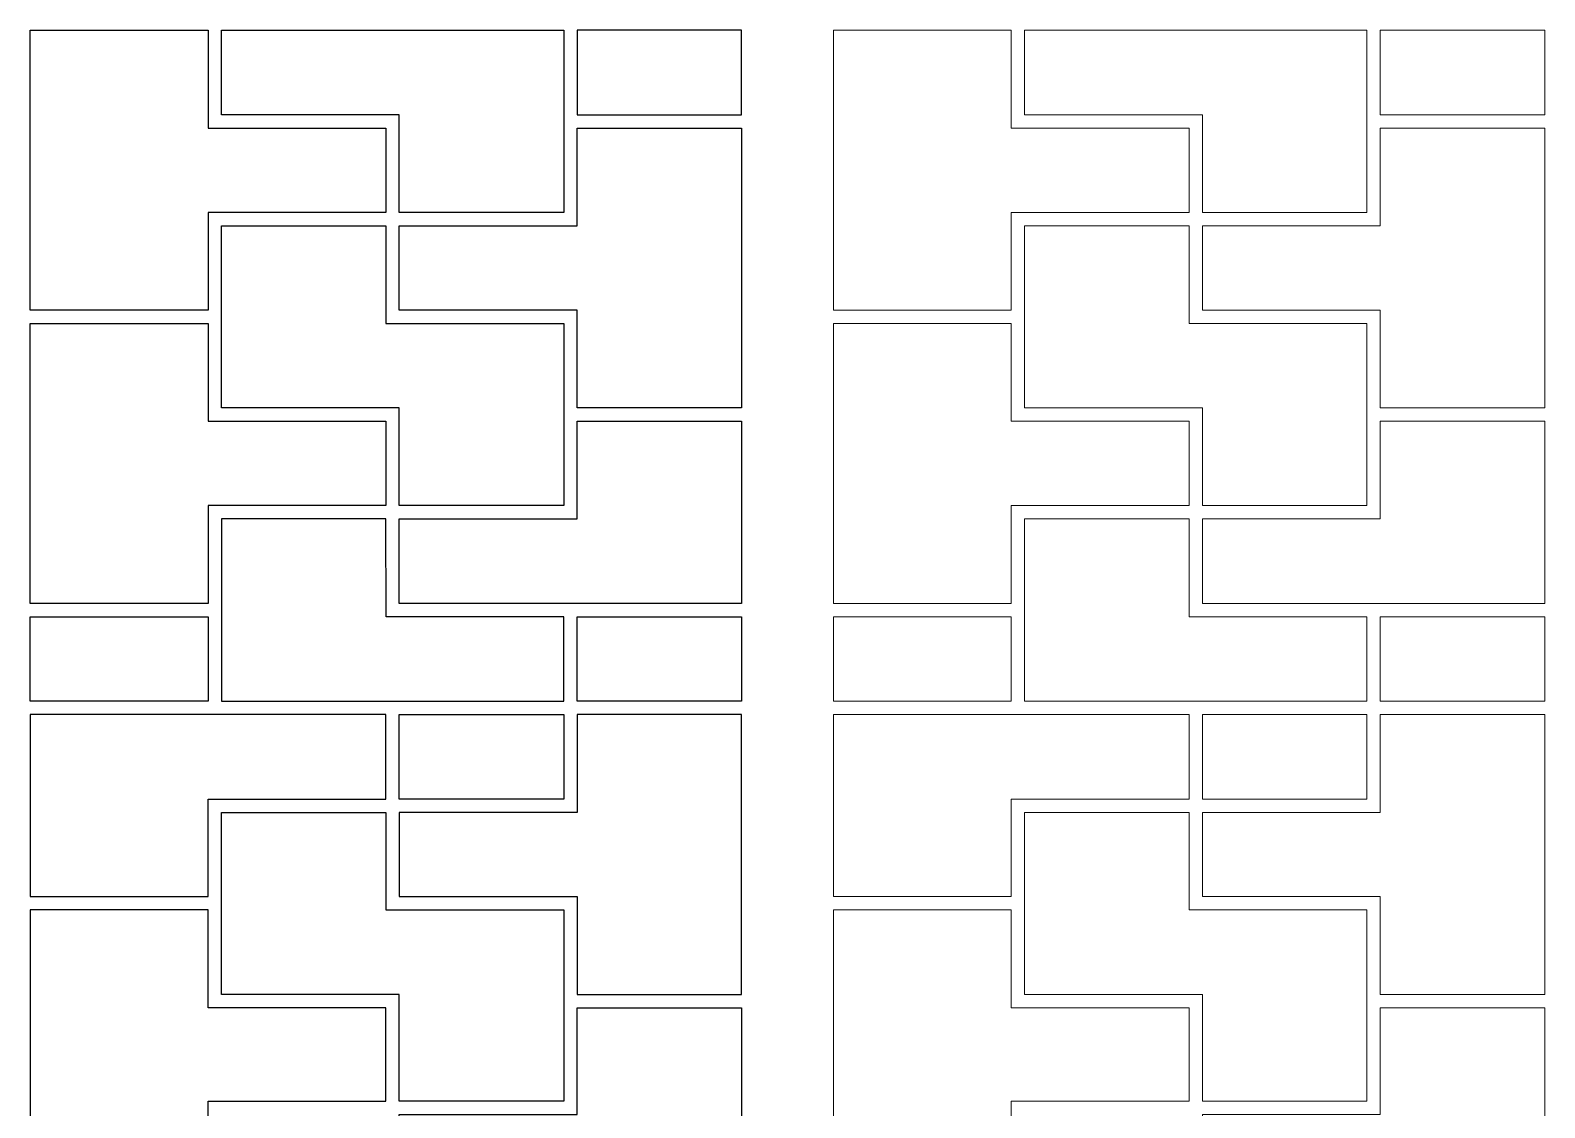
# Model space of a CAD drawing. Header units: centimetres. Extents: x -85 to 85, y -116 to 116.
# Drawn here: x -85.2 to 85.2, y -5.5 to 115.7 of the extents above; entities that cross this region are included whole.
import ezdxf

# ---------------------------------------------------------------- set-up
doc = ezdxf.new("R2010")
doc.units = ezdxf.units.CM
doc.header["$MEASUREMENT"] = 0
doc.layers.add('layer 1', color=7, linetype='Continuous')

msp = doc.modelspace()

# ---------------------------------------------------------------- linework, layer by layer
at = {"layer": 'layer 1', "color": 242}
for points, knots in [([(-85.15557, 84.25475), (-85.15557, 84.25475), (-65.15471, 84.25474), (-65.15471, 84.25474), (-65.15471, 84.25474), (-65.15471, 84.25474), (-65.15471, 95.24776), (-65.15471, 95.24776), (-65.15471, 95.24776), (-65.15471, 95.24776), (-45.15557, 95.24775), (-45.15557, 95.24775), (-45.15557, 95.24775), (-45.15557, 95.24775), (-45.15557, 104.74523), (-45.15557, 104.74523), (-45.15557, 104.74523), (-45.15557, 104.74523), (-65.15471, 104.74519), (-65.15471, 104.74519), (-65.15471, 104.74519), (-65.15471, 104.74519), (-65.15471, 115.74775), (-65.15471, 115.74775), (-65.15471, 115.74775), (-65.15471, 115.74775), (-85.15557, 115.74775), (-85.15557, 115.74775), (-85.15557, 115.74775), (-85.15557, 115.74775), (-85.15557, 84.25475), (-85.15557, 84.25475)], [0, 0, 0, 0, 0.111111111, 0.111111111, 0.111111111, 0.111111111, 0.222222222, 0.222222222, 0.222222222, 0.222222222, 0.333333333, 0.333333333, 0.333333333, 0.333333333, 0.444444444, 0.444444444, 0.444444444, 0.444444444, 0.555555556, 0.555555556, 0.555555556, 0.555555556, 0.666666667, 0.666666667, 0.666666667, 0.666666667, 0.777777778, 0.777777778, 0.777777778, 0.777777778, 1, 1, 1, 1]), ([(-25.15677, 115.74775), (-25.15677, 115.74775), (-63.65471, 115.74775), (-63.65471, 115.74775), (-63.65471, 115.74775), (-63.65471, 115.74775), (-63.65471, 106.2452), (-63.65471, 106.2452), (-63.65471, 106.2452), (-63.65471, 106.2452), (-43.65557, 106.24511), (-43.65557, 106.24511), (-43.65557, 106.24511), (-43.65557, 106.24511), (-43.65557, 95.24775), (-43.65557, 95.24775), (-43.65557, 95.24775), (-43.65557, 95.24775), (-25.15677, 95.24775), (-25.15677, 95.24775), (-25.15677, 95.24775), (-25.15677, 95.24775), (-25.15677, 115.74775), (-25.15677, 115.74775)], [0, 0, 0, 0, 0.142857143, 0.142857143, 0.142857143, 0.142857143, 0.285714286, 0.285714286, 0.285714286, 0.285714286, 0.428571429, 0.428571429, 0.428571429, 0.428571429, 0.571428571, 0.571428571, 0.571428571, 0.571428571, 0.714285714, 0.714285714, 0.714285714, 0.714285714, 1, 1, 1, 1]), ([(-5.15557, 106.24521), (-5.15557, 106.24521), (-23.65677, 106.24521), (-23.65677, 106.24521), (-23.65677, 106.24521), (-23.65677, 106.24521), (-23.65677, 115.74775), (-23.65677, 115.74775), (-23.65677, 115.74775), (-23.65677, 115.74775), (-5.15557, 115.74775), (-5.15557, 115.74775), (-5.15557, 115.74775), (-5.15557, 115.74775), (-5.15557, 106.24521), (-5.15557, 106.24521)], [0, 0, 0, 0, 0.2, 0.2, 0.2, 0.2, 0.4, 0.4, 0.4, 0.4, 0.6, 0.6, 0.6, 0.6, 1, 1, 1, 1]), ([(-23.65677, 73.24458), (-23.65677, 73.24458), (-5.15557, 73.25459), (-5.15557, 73.25459), (-5.15557, 73.25459), (-5.15557, 73.25459), (-5.15557, 104.74519), (-5.15557, 104.74519), (-5.15557, 104.74519), (-5.15557, 104.74519), (-23.65677, 104.74521), (-23.65677, 104.74521), (-23.65677, 104.74521), (-23.65677, 104.74521), (-23.65677, 93.74775), (-23.65677, 93.74775), (-23.65677, 93.74775), (-23.65677, 93.74775), (-43.65557, 93.74776), (-43.65557, 93.74776), (-43.65557, 93.74776), (-43.65557, 93.74776), (-43.65557, 84.25474), (-43.65557, 84.25474), (-43.65557, 84.25474), (-43.65557, 84.25474), (-23.65677, 84.25475), (-23.65677, 84.25475), (-23.65677, 84.25475), (-23.65677, 84.25475), (-23.65677, 73.24458), (-23.65677, 73.24458)], [0, 0, 0, 0, 0.111111111, 0.111111111, 0.111111111, 0.111111111, 0.222222222, 0.222222222, 0.222222222, 0.222222222, 0.333333333, 0.333333333, 0.333333333, 0.333333333, 0.444444444, 0.444444444, 0.444444444, 0.444444444, 0.555555556, 0.555555556, 0.555555556, 0.555555556, 0.666666667, 0.666666667, 0.666666667, 0.666666667, 0.777777778, 0.777777778, 0.777777778, 0.777777778, 1, 1, 1, 1]), ([(-43.65557, 62.2525), (-43.65557, 62.2525), (-25.15677, 62.2525), (-25.15677, 62.2525), (-25.15677, 62.2525), (-25.15677, 62.2525), (-25.15677, 82.75474), (-25.15677, 82.75474), (-25.15677, 82.75474), (-25.15677, 82.75474), (-45.15557, 82.75474), (-45.15557, 82.75474), (-45.15557, 82.75474), (-45.15557, 82.75474), (-45.15557, 93.74775), (-45.15557, 93.74775), (-45.15557, 93.74775), (-45.15557, 93.74775), (-63.65471, 93.74777), (-63.65471, 93.74777), (-63.65471, 93.74777), (-63.65471, 93.74777), (-63.65471, 73.24458), (-63.65471, 73.24458), (-63.65471, 73.24458), (-63.65471, 73.24458), (-43.65557, 73.24455), (-43.65557, 73.24455), (-43.65557, 73.24455), (-43.65557, 73.24455), (-43.65557, 62.2525), (-43.65557, 62.2525)], [0, 0, 0, 0, 0.111111111, 0.111111111, 0.111111111, 0.111111111, 0.222222222, 0.222222222, 0.222222222, 0.222222222, 0.333333333, 0.333333333, 0.333333333, 0.333333333, 0.444444444, 0.444444444, 0.444444444, 0.444444444, 0.555555556, 0.555555556, 0.555555556, 0.555555556, 0.666666667, 0.666666667, 0.666666667, 0.666666667, 0.777777778, 0.777777778, 0.777777778, 0.777777778, 1, 1, 1, 1]), ([(-65.15471, 51.2587), (-65.15471, 51.2587), (-65.15471, 62.2525), (-65.15471, 62.2525), (-65.15471, 62.2525), (-65.15471, 62.2525), (-45.15557, 62.2525), (-45.15557, 62.2525), (-45.15557, 62.2525), (-45.15557, 62.2525), (-45.15557, 71.74459), (-45.15557, 71.74459), (-45.15557, 71.74459), (-45.15557, 71.74459), (-65.15471, 71.74458), (-65.15471, 71.74458), (-65.15471, 71.74458), (-65.15471, 71.74458), (-65.15471, 82.75474), (-65.15471, 82.75474), (-65.15471, 82.75474), (-65.15471, 82.75474), (-85.15557, 82.75467), (-85.15557, 82.75467), (-85.15557, 82.75467), (-85.15557, 82.75467), (-85.15557, 51.2487), (-85.15557, 51.2487), (-85.15557, 51.2487), (-85.15557, 51.2487), (-65.15471, 51.2587), (-65.15471, 51.2587)], [0, 0, 0, 0, 0.111111111, 0.111111111, 0.111111111, 0.111111111, 0.222222222, 0.222222222, 0.222222222, 0.222222222, 0.333333333, 0.333333333, 0.333333333, 0.333333333, 0.444444444, 0.444444444, 0.444444444, 0.444444444, 0.555555556, 0.555555556, 0.555555556, 0.555555556, 0.666666667, 0.666666667, 0.666666667, 0.666666667, 0.777777778, 0.777777778, 0.777777778, 0.777777778, 1, 1, 1, 1]), ([(-43.65557, 51.2487), (-43.65557, 51.2487), (-5.15557, 51.2587), (-5.15557, 51.2587), (-5.15557, 51.2587), (-5.15557, 51.2587), (-5.15557, 71.75458), (-5.15557, 71.75458), (-5.15557, 71.75458), (-5.15557, 71.75458), (-23.65677, 71.74458), (-23.65677, 71.74458), (-23.65677, 71.74458), (-23.65677, 71.74458), (-23.65677, 60.7525), (-23.65677, 60.7525), (-23.65677, 60.7525), (-23.65677, 60.7525), (-43.65557, 60.7525), (-43.65557, 60.7525), (-43.65557, 60.7525), (-43.65557, 60.7525), (-43.65557, 51.2487), (-43.65557, 51.2487)], [0, 0, 0, 0, 0.142857143, 0.142857143, 0.142857143, 0.142857143, 0.285714286, 0.285714286, 0.285714286, 0.285714286, 0.428571429, 0.428571429, 0.428571429, 0.428571429, 0.571428571, 0.571428571, 0.571428571, 0.571428571, 0.714285714, 0.714285714, 0.714285714, 0.714285714, 1, 1, 1, 1]), ([(-63.64471, 40.24723), (-63.64471, 40.24723), (-63.65471, 60.7525), (-63.65471, 60.7525), (-63.65471, 60.7525), (-63.65471, 60.7525), (-45.15557, 60.75251), (-45.15557, 60.75251), (-45.15557, 60.75251), (-45.15557, 60.75251), (-45.14558, 49.7487), (-45.14558, 49.7487), (-45.14558, 49.7487), (-45.14558, 49.7487), (-25.15677, 49.74868), (-25.15677, 49.74868), (-25.15677, 49.74868), (-25.15677, 49.74868), (-25.15677, 40.2475), (-25.15677, 40.2475), (-25.15677, 40.2475), (-25.15677, 40.2475), (-63.64471, 40.24723), (-63.64471, 40.24723)], [0, 0, 0, 0, 0.142857143, 0.142857143, 0.142857143, 0.142857143, 0.285714286, 0.285714286, 0.285714286, 0.285714286, 0.428571429, 0.428571429, 0.428571429, 0.428571429, 0.571428571, 0.571428571, 0.571428571, 0.571428571, 0.714285714, 0.714285714, 0.714285714, 0.714285714, 1, 1, 1, 1]), ([(-85.15557, 40.24723), (-85.15557, 40.24723), (-65.15471, 40.25723), (-65.15471, 40.25723), (-65.15471, 40.25723), (-65.15471, 40.25723), (-65.1547, 49.7487), (-65.1547, 49.7487), (-65.1547, 49.7487), (-65.1547, 49.7487), (-85.15557, 49.7487), (-85.15557, 49.7487), (-85.15557, 49.7487), (-85.15557, 49.7487), (-85.15557, 40.24723), (-85.15557, 40.24723)], [0, 0, 0, 0, 0.2, 0.2, 0.2, 0.2, 0.4, 0.4, 0.4, 0.4, 0.6, 0.6, 0.6, 0.6, 1, 1, 1, 1]), ([(-23.65677, 40.24723), (-23.65677, 40.24723), (-5.15557, 40.25723), (-5.15557, 40.25723), (-5.15557, 40.25723), (-5.15557, 40.25723), (-5.15557, 49.74863), (-5.15557, 49.74863), (-5.15557, 49.74863), (-5.15557, 49.74863), (-23.65677, 49.74864), (-23.65677, 49.74864), (-23.65677, 49.74864), (-23.65677, 49.74864), (-23.65677, 40.24723), (-23.65677, 40.24723)], [0, 0, 0, 0, 0.2, 0.2, 0.2, 0.2, 0.4, 0.4, 0.4, 0.4, 0.6, 0.6, 0.6, 0.6, 1, 1, 1, 1]), ([(-65.15474, 29.23911), (-65.15474, 29.23911), (-65.15471, 29.23918), (-65.15471, 29.23918), (-65.15471, 29.23918), (-65.15471, 29.23918), (-65.15471, 29.23911), (-65.15471, 29.23911), (-65.15471, 29.23911), (-65.15471, 29.23911), (-65.15471, 18.2509), (-65.15471, 18.2509), (-65.15471, 18.2509), (-65.15471, 18.2509), (-85.15557, 18.2509), (-85.15557, 18.2509), (-85.15557, 18.2509), (-85.15557, 18.2509), (-85.15557, 38.74723), (-85.15557, 38.74723), (-85.15557, 38.74723), (-85.15557, 38.74723), (-45.15557, 38.74718), (-45.15557, 38.74718), (-45.15557, 38.74718), (-45.15557, 38.74718), (-45.15557, 29.23911), (-45.15557, 29.23911), (-45.15557, 29.23911), (-45.15557, 29.23911), (-65.14471, 29.23911), (-65.14471, 29.23911), (-65.14471, 29.23911), (-65.14471, 29.23911), (-65.15471, 29.23911), (-65.15471, 29.23911), (-65.15471, 29.23911), (-65.15471, 29.23911), (-65.15474, 29.23911), (-65.15474, 29.23911)], [0, 0, 0, 0, 0.090909091, 0.090909091, 0.090909091, 0.090909091, 0.181818182, 0.181818182, 0.181818182, 0.181818182, 0.272727273, 0.272727273, 0.272727273, 0.272727273, 0.363636364, 0.363636364, 0.363636364, 0.363636364, 0.454545455, 0.454545455, 0.454545455, 0.454545455, 0.545454545, 0.545454545, 0.545454545, 0.545454545, 0.636363636, 0.636363636, 0.636363636, 0.636363636, 0.727272727, 0.727272727, 0.727272727, 0.727272727, 0.818181818, 0.818181818, 0.818181818, 0.818181818, 1, 1, 1, 1]), ([(-5.15557, 38.74723), (-5.15557, 38.74723), (-5.15557, 7.24215), (-5.15557, 7.24215), (-5.15557, 7.24215), (-5.15557, 7.24215), (-23.65677, 7.24215), (-23.65677, 7.24215), (-23.65677, 7.24215), (-23.65677, 7.24215), (-23.65677, 18.25084), (-23.65677, 18.25084), (-23.65677, 18.25084), (-23.65677, 18.25084), (-43.65557, 18.2509), (-43.65557, 18.2509), (-43.65557, 18.2509), (-43.65557, 18.2509), (-43.65557, 27.7391), (-43.65557, 27.7391), (-43.65557, 27.7391), (-43.65557, 27.7391), (-23.65678, 27.73911), (-23.65678, 27.73911), (-23.65678, 27.73911), (-23.65678, 27.73911), (-23.65678, 38.74723), (-23.65678, 38.74723), (-23.65678, 38.74723), (-23.65678, 38.74723), (-5.15557, 38.74723), (-5.15557, 38.74723)], [0, 0, 0, 0, 0.111111111, 0.111111111, 0.111111111, 0.111111111, 0.222222222, 0.222222222, 0.222222222, 0.222222222, 0.333333333, 0.333333333, 0.333333333, 0.333333333, 0.444444444, 0.444444444, 0.444444444, 0.444444444, 0.555555556, 0.555555556, 0.555555556, 0.555555556, 0.666666667, 0.666666667, 0.666666667, 0.666666667, 0.777777778, 0.777777778, 0.777777778, 0.777777778, 1, 1, 1, 1]), ([(-25.15677, 38.74722), (-25.15677, 38.74722), (-43.65557, 38.74721), (-43.65557, 38.74721), (-43.65557, 38.74721), (-43.65557, 38.74721), (-43.65556, 29.23911), (-43.65556, 29.23911), (-43.65556, 29.23911), (-43.65556, 29.23911), (-25.15677, 29.23912), (-25.15677, 29.23912), (-25.15677, 29.23912), (-25.15677, 29.23912), (-25.15677, 29.24911), (-25.15677, 29.24911), (-25.15677, 29.24911), (-25.15677, 29.24911), (-25.15677, 38.74722), (-25.15677, 38.74722)], [0, 0, 0, 0, 0.166666667, 0.166666667, 0.166666667, 0.166666667, 0.333333333, 0.333333333, 0.333333333, 0.333333333, 0.5, 0.5, 0.5, 0.5, 0.666666667, 0.666666667, 0.666666667, 0.666666667, 1, 1, 1, 1]), ([(-25.15677, 16.75089), (-25.15677, 16.75089), (-45.15557, 16.7509), (-45.15557, 16.7509), (-45.15557, 16.7509), (-45.15557, 16.7509), (-45.15557, 27.73911), (-45.15557, 27.73911), (-45.15557, 27.73911), (-45.15557, 27.73911), (-63.65471, 27.73911), (-63.65471, 27.73911), (-63.65471, 27.73911), (-63.65471, 27.73911), (-63.64471, 7.24215), (-63.64471, 7.24215), (-63.64471, 7.24215), (-63.64471, 7.24215), (-43.65557, 7.24218), (-43.65557, 7.24218), (-43.65557, 7.24218), (-43.65557, 7.24218), (-43.65557, -4.75113), (-43.65557, -4.75113), (-43.65557, -4.75113), (-43.65557, -4.75113), (-25.15677, -4.75113), (-25.15677, -4.75113), (-25.15677, -4.75113), (-25.15677, -4.75113), (-25.15677, 16.75089), (-25.15677, 16.75089)], [0, 0, 0, 0, 0.111111111, 0.111111111, 0.111111111, 0.111111111, 0.222222222, 0.222222222, 0.222222222, 0.222222222, 0.333333333, 0.333333333, 0.333333333, 0.333333333, 0.444444444, 0.444444444, 0.444444444, 0.444444444, 0.555555556, 0.555555556, 0.555555556, 0.555555556, 0.666666667, 0.666666667, 0.666666667, 0.666666667, 0.777777778, 0.777777778, 0.777777778, 0.777777778, 1, 1, 1, 1]), ([(-85.15557, -15.75313), (-85.15557, -15.75313), (-85.15557, -15.75315), (-85.15557, -15.75315), (-85.15557, -15.75315), (-85.15557, -15.75315), (-85.15557, -15.75313), (-85.15557, -15.75313), (-85.15557, -15.75313), (-85.15557, -15.75313), (-85.15557, 16.7509), (-85.15557, 16.7509), (-85.15557, 16.7509), (-85.15557, 16.7509), (-65.15471, 16.7509), (-65.15471, 16.7509), (-65.15471, 16.7509), (-65.15471, 16.7509), (-65.15471, 5.74215), (-65.15471, 5.74215), (-65.15471, 5.74215), (-65.15471, 5.74215), (-45.15557, 5.74215), (-45.15557, 5.74215), (-45.15557, 5.74215), (-45.15557, 5.74215), (-45.15557, -4.74113), (-45.15557, -4.74113), (-45.15557, -4.74113), (-45.15557, -4.74113), (-45.15557, -4.75113), (-45.15557, -4.75113), (-45.15557, -4.75113), (-45.15557, -4.75113), (-45.15557, -4.75114), (-45.15557, -4.75114), (-45.15557, -4.75114), (-45.15557, -4.75114), (-65.15471, -4.75118), (-65.15471, -4.75118), (-65.15471, -4.75118), (-65.15471, -4.75118), (-65.15471, -15.75313), (-65.15471, -15.75313), (-65.15471, -15.75313), (-65.15471, -15.75313), (-85.14557, -15.75313), (-85.14557, -15.75313), (-85.14557, -15.75313), (-85.14557, -15.75313), (-85.15227, -15.75313), (-85.15227, -15.75313), (-85.15227, -15.75313), (-85.15227, -15.75313), (-85.15557, -15.75313), (-85.15557, -15.75313)], [0, 0, 0, 0, 0.066666667, 0.066666667, 0.066666667, 0.066666667, 0.133333333, 0.133333333, 0.133333333, 0.133333333, 0.2, 0.2, 0.2, 0.2, 0.266666667, 0.266666667, 0.266666667, 0.266666667, 0.333333333, 0.333333333, 0.333333333, 0.333333333, 0.4, 0.4, 0.4, 0.4, 0.466666667, 0.466666667, 0.466666667, 0.466666667, 0.533333333, 0.533333333, 0.533333333, 0.533333333, 0.6, 0.6, 0.6, 0.6, 0.666666667, 0.666666667, 0.666666667, 0.666666667, 0.733333333, 0.733333333, 0.733333333, 0.733333333, 0.8, 0.8, 0.8, 0.8, 0.866666667, 0.866666667, 0.866666667, 0.866666667, 1, 1, 1, 1]), ([(-23.65677, -6.25113), (-23.65677, -6.25113), (-23.65676, -6.25113), (-23.65676, -6.25113), (-23.65676, -6.25113), (-23.65676, -6.25113), (-23.65677, -6.25113), (-23.65677, -6.25113), (-23.65677, -6.25113), (-23.65677, -6.25113), (-43.65557, -6.25113), (-43.65557, -6.25113), (-43.65557, -6.25113), (-43.65557, -6.25113), (-43.65557, -15.75313), (-43.65557, -15.75313), (-43.65557, -15.75313), (-43.65557, -15.75313), (-23.65677, -15.75316), (-23.65677, -15.75316), (-23.65677, -15.75316), (-23.65677, -15.75316), (-23.65677, -26.7647), (-23.65677, -26.7647), (-23.65677, -26.7647), (-23.65677, -26.7647), (-5.15557, -26.7647), (-5.15557, -26.7647), (-5.15557, -26.7647), (-5.15557, -26.7647), (-5.15557, 5.74215), (-5.15557, 5.74215), (-5.15557, 5.74215), (-5.15557, 5.74215), (-23.65677, 5.74215), (-23.65677, 5.74215), (-23.65677, 5.74215), (-23.65677, 5.74215), (-23.65677, -6.25113), (-23.65677, -6.25113)], [0, 0, 0, 0, 0.090909091, 0.090909091, 0.090909091, 0.090909091, 0.181818182, 0.181818182, 0.181818182, 0.181818182, 0.272727273, 0.272727273, 0.272727273, 0.272727273, 0.363636364, 0.363636364, 0.363636364, 0.363636364, 0.454545455, 0.454545455, 0.454545455, 0.454545455, 0.545454545, 0.545454545, 0.545454545, 0.545454545, 0.636363636, 0.636363636, 0.636363636, 0.636363636, 0.727272727, 0.727272727, 0.727272727, 0.727272727, 0.818181818, 0.818181818, 0.818181818, 0.818181818, 1, 1, 1, 1])]:
    msp.add_open_spline(points, degree=3, knots=knots, dxfattribs=at)
at = {"layer": 'layer 1', "color": 177, "lineweight": 9}
for points, knots in [([(5.15557, 84.25475), (5.15557, 84.25475), (25.15643, 84.25474), (25.15643, 84.25474), (25.15643, 84.25474), (25.15643, 84.25474), (25.15643, 95.24776), (25.15643, 95.24776), (25.15643, 95.24776), (25.15643, 95.24776), (45.15557, 95.24775), (45.15557, 95.24775), (45.15557, 95.24775), (45.15557, 95.24775), (45.15557, 104.74523), (45.15557, 104.74523), (45.15557, 104.74523), (45.15557, 104.74523), (25.15643, 104.74519), (25.15643, 104.74519), (25.15643, 104.74519), (25.15643, 104.74519), (25.15643, 115.74775), (25.15643, 115.74775), (25.15643, 115.74775), (25.15643, 115.74775), (5.15557, 115.74775), (5.15557, 115.74775), (5.15557, 115.74775), (5.15557, 115.74775), (5.15557, 84.25475), (5.15557, 84.25475)], [0, 0, 0, 0, 0.111111111, 0.111111111, 0.111111111, 0.111111111, 0.222222222, 0.222222222, 0.222222222, 0.222222222, 0.333333333, 0.333333333, 0.333333333, 0.333333333, 0.444444444, 0.444444444, 0.444444444, 0.444444444, 0.555555556, 0.555555556, 0.555555556, 0.555555556, 0.666666667, 0.666666667, 0.666666667, 0.666666667, 0.777777778, 0.777777778, 0.777777778, 0.777777778, 1, 1, 1, 1]), ([(65.15437, 115.74775), (65.15437, 115.74775), (26.65643, 115.74775), (26.65643, 115.74775), (26.65643, 115.74775), (26.65643, 115.74775), (26.65643, 106.2452), (26.65643, 106.2452), (26.65643, 106.2452), (26.65643, 106.2452), (46.65557, 106.24511), (46.65557, 106.24511), (46.65557, 106.24511), (46.65557, 106.24511), (46.65557, 95.24775), (46.65557, 95.24775), (46.65557, 95.24775), (46.65557, 95.24775), (65.15437, 95.24775), (65.15437, 95.24775), (65.15437, 95.24775), (65.15437, 95.24775), (65.15437, 115.74775), (65.15437, 115.74775)], [0, 0, 0, 0, 0.142857143, 0.142857143, 0.142857143, 0.142857143, 0.285714286, 0.285714286, 0.285714286, 0.285714286, 0.428571429, 0.428571429, 0.428571429, 0.428571429, 0.571428571, 0.571428571, 0.571428571, 0.571428571, 0.714285714, 0.714285714, 0.714285714, 0.714285714, 1, 1, 1, 1]), ([(85.15557, 106.24521), (85.15557, 106.24521), (66.65437, 106.24521), (66.65437, 106.24521), (66.65437, 106.24521), (66.65437, 106.24521), (66.65437, 115.74775), (66.65437, 115.74775), (66.65437, 115.74775), (66.65437, 115.74775), (85.15557, 115.74775), (85.15557, 115.74775), (85.15557, 115.74775), (85.15557, 115.74775), (85.15557, 106.24521), (85.15557, 106.24521)], [0, 0, 0, 0, 0.2, 0.2, 0.2, 0.2, 0.4, 0.4, 0.4, 0.4, 0.6, 0.6, 0.6, 0.6, 1, 1, 1, 1]), ([(66.65437, 73.24458), (66.65437, 73.24458), (85.15557, 73.25459), (85.15557, 73.25459), (85.15557, 73.25459), (85.15557, 73.25459), (85.15557, 104.74519), (85.15557, 104.74519), (85.15557, 104.74519), (85.15557, 104.74519), (66.65437, 104.74521), (66.65437, 104.74521), (66.65437, 104.74521), (66.65437, 104.74521), (66.65437, 93.74775), (66.65437, 93.74775), (66.65437, 93.74775), (66.65437, 93.74775), (46.65557, 93.74776), (46.65557, 93.74776), (46.65557, 93.74776), (46.65557, 93.74776), (46.65557, 84.25474), (46.65557, 84.25474), (46.65557, 84.25474), (46.65557, 84.25474), (66.65437, 84.25475), (66.65437, 84.25475), (66.65437, 84.25475), (66.65437, 84.25475), (66.65437, 73.24458), (66.65437, 73.24458)], [0, 0, 0, 0, 0.111111111, 0.111111111, 0.111111111, 0.111111111, 0.222222222, 0.222222222, 0.222222222, 0.222222222, 0.333333333, 0.333333333, 0.333333333, 0.333333333, 0.444444444, 0.444444444, 0.444444444, 0.444444444, 0.555555556, 0.555555556, 0.555555556, 0.555555556, 0.666666667, 0.666666667, 0.666666667, 0.666666667, 0.777777778, 0.777777778, 0.777777778, 0.777777778, 1, 1, 1, 1]), ([(46.65557, 62.2525), (46.65557, 62.2525), (65.15437, 62.2525), (65.15437, 62.2525), (65.15437, 62.2525), (65.15437, 62.2525), (65.15437, 82.75474), (65.15437, 82.75474), (65.15437, 82.75474), (65.15437, 82.75474), (45.15557, 82.75474), (45.15557, 82.75474), (45.15557, 82.75474), (45.15557, 82.75474), (45.15557, 93.74775), (45.15557, 93.74775), (45.15557, 93.74775), (45.15557, 93.74775), (26.65643, 93.74777), (26.65643, 93.74777), (26.65643, 93.74777), (26.65643, 93.74777), (26.65643, 73.24458), (26.65643, 73.24458), (26.65643, 73.24458), (26.65643, 73.24458), (46.65557, 73.24455), (46.65557, 73.24455), (46.65557, 73.24455), (46.65557, 73.24455), (46.65557, 62.2525), (46.65557, 62.2525)], [0, 0, 0, 0, 0.111111111, 0.111111111, 0.111111111, 0.111111111, 0.222222222, 0.222222222, 0.222222222, 0.222222222, 0.333333333, 0.333333333, 0.333333333, 0.333333333, 0.444444444, 0.444444444, 0.444444444, 0.444444444, 0.555555556, 0.555555556, 0.555555556, 0.555555556, 0.666666667, 0.666666667, 0.666666667, 0.666666667, 0.777777778, 0.777777778, 0.777777778, 0.777777778, 1, 1, 1, 1]), ([(25.15643, 51.2587), (25.15643, 51.2587), (25.15643, 62.2525), (25.15643, 62.2525), (25.15643, 62.2525), (25.15643, 62.2525), (45.15557, 62.2525), (45.15557, 62.2525), (45.15557, 62.2525), (45.15557, 62.2525), (45.15557, 71.74459), (45.15557, 71.74459), (45.15557, 71.74459), (45.15557, 71.74459), (25.15643, 71.74458), (25.15643, 71.74458), (25.15643, 71.74458), (25.15643, 71.74458), (25.15643, 82.75474), (25.15643, 82.75474), (25.15643, 82.75474), (25.15643, 82.75474), (5.15557, 82.75467), (5.15557, 82.75467), (5.15557, 82.75467), (5.15557, 82.75467), (5.15557, 51.2487), (5.15557, 51.2487), (5.15557, 51.2487), (5.15557, 51.2487), (25.15643, 51.2587), (25.15643, 51.2587)], [0, 0, 0, 0, 0.111111111, 0.111111111, 0.111111111, 0.111111111, 0.222222222, 0.222222222, 0.222222222, 0.222222222, 0.333333333, 0.333333333, 0.333333333, 0.333333333, 0.444444444, 0.444444444, 0.444444444, 0.444444444, 0.555555556, 0.555555556, 0.555555556, 0.555555556, 0.666666667, 0.666666667, 0.666666667, 0.666666667, 0.777777778, 0.777777778, 0.777777778, 0.777777778, 1, 1, 1, 1]), ([(46.65557, 51.2487), (46.65557, 51.2487), (85.15557, 51.2587), (85.15557, 51.2587), (85.15557, 51.2587), (85.15557, 51.2587), (85.15557, 71.75458), (85.15557, 71.75458), (85.15557, 71.75458), (85.15557, 71.75458), (66.65437, 71.74458), (66.65437, 71.74458), (66.65437, 71.74458), (66.65437, 71.74458), (66.65437, 60.7525), (66.65437, 60.7525), (66.65437, 60.7525), (66.65437, 60.7525), (46.65557, 60.7525), (46.65557, 60.7525), (46.65557, 60.7525), (46.65557, 60.7525), (46.65557, 51.2487), (46.65557, 51.2487)], [0, 0, 0, 0, 0.142857143, 0.142857143, 0.142857143, 0.142857143, 0.285714286, 0.285714286, 0.285714286, 0.285714286, 0.428571429, 0.428571429, 0.428571429, 0.428571429, 0.571428571, 0.571428571, 0.571428571, 0.571428571, 0.714285714, 0.714285714, 0.714285714, 0.714285714, 1, 1, 1, 1]), ([(26.66643, 40.24723), (26.66643, 40.24723), (26.65643, 60.7525), (26.65643, 60.7525), (26.65643, 60.7525), (26.65643, 60.7525), (45.15557, 60.75251), (45.15557, 60.75251), (45.15557, 60.75251), (45.15557, 60.75251), (45.16556, 49.7487), (45.16556, 49.7487), (45.16556, 49.7487), (45.16556, 49.7487), (65.15437, 49.74868), (65.15437, 49.74868), (65.15437, 49.74868), (65.15437, 49.74868), (65.15437, 40.2475), (65.15437, 40.2475), (65.15437, 40.2475), (65.15437, 40.2475), (26.66643, 40.24723), (26.66643, 40.24723)], [0, 0, 0, 0, 0.142857143, 0.142857143, 0.142857143, 0.142857143, 0.285714286, 0.285714286, 0.285714286, 0.285714286, 0.428571429, 0.428571429, 0.428571429, 0.428571429, 0.571428571, 0.571428571, 0.571428571, 0.571428571, 0.714285714, 0.714285714, 0.714285714, 0.714285714, 1, 1, 1, 1]), ([(5.15557, 40.24723), (5.15557, 40.24723), (25.15643, 40.25723), (25.15643, 40.25723), (25.15643, 40.25723), (25.15643, 40.25723), (25.15644, 49.7487), (25.15644, 49.7487), (25.15644, 49.7487), (25.15644, 49.7487), (5.15557, 49.7487), (5.15557, 49.7487), (5.15557, 49.7487), (5.15557, 49.7487), (5.15557, 40.24723), (5.15557, 40.24723)], [0, 0, 0, 0, 0.2, 0.2, 0.2, 0.2, 0.4, 0.4, 0.4, 0.4, 0.6, 0.6, 0.6, 0.6, 1, 1, 1, 1]), ([(66.65437, 40.24723), (66.65437, 40.24723), (85.15557, 40.25723), (85.15557, 40.25723), (85.15557, 40.25723), (85.15557, 40.25723), (85.15557, 49.74863), (85.15557, 49.74863), (85.15557, 49.74863), (85.15557, 49.74863), (66.65437, 49.74864), (66.65437, 49.74864), (66.65437, 49.74864), (66.65437, 49.74864), (66.65437, 40.24723), (66.65437, 40.24723)], [0, 0, 0, 0, 0.2, 0.2, 0.2, 0.2, 0.4, 0.4, 0.4, 0.4, 0.6, 0.6, 0.6, 0.6, 1, 1, 1, 1]), ([(25.1564, 29.23911), (25.1564, 29.23911), (25.15643, 29.23918), (25.15643, 29.23918), (25.15643, 29.23918), (25.15643, 29.23918), (25.15643, 29.23911), (25.15643, 29.23911), (25.15643, 29.23911), (25.15643, 29.23911), (25.15643, 18.2509), (25.15643, 18.2509), (25.15643, 18.2509), (25.15643, 18.2509), (5.15557, 18.2509), (5.15557, 18.2509), (5.15557, 18.2509), (5.15557, 18.2509), (5.15557, 38.74723), (5.15557, 38.74723), (5.15557, 38.74723), (5.15557, 38.74723), (45.15557, 38.74718), (45.15557, 38.74718), (45.15557, 38.74718), (45.15557, 38.74718), (45.15557, 29.23911), (45.15557, 29.23911), (45.15557, 29.23911), (45.15557, 29.23911), (25.16643, 29.23911), (25.16643, 29.23911), (25.16643, 29.23911), (25.16643, 29.23911), (25.15643, 29.23911), (25.15643, 29.23911), (25.15643, 29.23911), (25.15643, 29.23911), (25.1564, 29.23911), (25.1564, 29.23911)], [0, 0, 0, 0, 0.090909091, 0.090909091, 0.090909091, 0.090909091, 0.181818182, 0.181818182, 0.181818182, 0.181818182, 0.272727273, 0.272727273, 0.272727273, 0.272727273, 0.363636364, 0.363636364, 0.363636364, 0.363636364, 0.454545455, 0.454545455, 0.454545455, 0.454545455, 0.545454545, 0.545454545, 0.545454545, 0.545454545, 0.636363636, 0.636363636, 0.636363636, 0.636363636, 0.727272727, 0.727272727, 0.727272727, 0.727272727, 0.818181818, 0.818181818, 0.818181818, 0.818181818, 1, 1, 1, 1]), ([(85.15557, 38.74723), (85.15557, 38.74723), (85.15557, 7.24215), (85.15557, 7.24215), (85.15557, 7.24215), (85.15557, 7.24215), (66.65437, 7.24215), (66.65437, 7.24215), (66.65437, 7.24215), (66.65437, 7.24215), (66.65437, 18.25084), (66.65437, 18.25084), (66.65437, 18.25084), (66.65437, 18.25084), (46.65557, 18.2509), (46.65557, 18.2509), (46.65557, 18.2509), (46.65557, 18.2509), (46.65557, 27.7391), (46.65557, 27.7391), (46.65557, 27.7391), (46.65557, 27.7391), (66.65436, 27.73911), (66.65436, 27.73911), (66.65436, 27.73911), (66.65436, 27.73911), (66.65436, 38.74723), (66.65436, 38.74723), (66.65436, 38.74723), (66.65436, 38.74723), (85.15557, 38.74723), (85.15557, 38.74723)], [0, 0, 0, 0, 0.111111111, 0.111111111, 0.111111111, 0.111111111, 0.222222222, 0.222222222, 0.222222222, 0.222222222, 0.333333333, 0.333333333, 0.333333333, 0.333333333, 0.444444444, 0.444444444, 0.444444444, 0.444444444, 0.555555556, 0.555555556, 0.555555556, 0.555555556, 0.666666667, 0.666666667, 0.666666667, 0.666666667, 0.777777778, 0.777777778, 0.777777778, 0.777777778, 1, 1, 1, 1]), ([(65.15437, 38.74722), (65.15437, 38.74722), (46.65557, 38.74721), (46.65557, 38.74721), (46.65557, 38.74721), (46.65557, 38.74721), (46.65558, 29.23911), (46.65558, 29.23911), (46.65558, 29.23911), (46.65558, 29.23911), (65.15437, 29.23912), (65.15437, 29.23912), (65.15437, 29.23912), (65.15437, 29.23912), (65.15437, 29.24911), (65.15437, 29.24911), (65.15437, 29.24911), (65.15437, 29.24911), (65.15437, 38.74722), (65.15437, 38.74722)], [0, 0, 0, 0, 0.166666667, 0.166666667, 0.166666667, 0.166666667, 0.333333333, 0.333333333, 0.333333333, 0.333333333, 0.5, 0.5, 0.5, 0.5, 0.666666667, 0.666666667, 0.666666667, 0.666666667, 1, 1, 1, 1]), ([(65.15437, 16.75089), (65.15437, 16.75089), (45.15557, 16.7509), (45.15557, 16.7509), (45.15557, 16.7509), (45.15557, 16.7509), (45.15557, 27.73911), (45.15557, 27.73911), (45.15557, 27.73911), (45.15557, 27.73911), (26.65643, 27.73911), (26.65643, 27.73911), (26.65643, 27.73911), (26.65643, 27.73911), (26.66643, 7.24215), (26.66643, 7.24215), (26.66643, 7.24215), (26.66643, 7.24215), (46.65557, 7.24218), (46.65557, 7.24218), (46.65557, 7.24218), (46.65557, 7.24218), (46.65557, -4.75113), (46.65557, -4.75113), (46.65557, -4.75113), (46.65557, -4.75113), (65.15437, -4.75113), (65.15437, -4.75113), (65.15437, -4.75113), (65.15437, -4.75113), (65.15437, 16.75089), (65.15437, 16.75089)], [0, 0, 0, 0, 0.111111111, 0.111111111, 0.111111111, 0.111111111, 0.222222222, 0.222222222, 0.222222222, 0.222222222, 0.333333333, 0.333333333, 0.333333333, 0.333333333, 0.444444444, 0.444444444, 0.444444444, 0.444444444, 0.555555556, 0.555555556, 0.555555556, 0.555555556, 0.666666667, 0.666666667, 0.666666667, 0.666666667, 0.777777778, 0.777777778, 0.777777778, 0.777777778, 1, 1, 1, 1]), ([(5.15557, -15.75313), (5.15557, -15.75313), (5.15557, -15.75315), (5.15557, -15.75315), (5.15557, -15.75315), (5.15557, -15.75315), (5.15557, -15.75313), (5.15557, -15.75313), (5.15557, -15.75313), (5.15557, -15.75313), (5.15557, 16.7509), (5.15557, 16.7509), (5.15557, 16.7509), (5.15557, 16.7509), (25.15643, 16.7509), (25.15643, 16.7509), (25.15643, 16.7509), (25.15643, 16.7509), (25.15643, 5.74215), (25.15643, 5.74215), (25.15643, 5.74215), (25.15643, 5.74215), (45.15557, 5.74215), (45.15557, 5.74215), (45.15557, 5.74215), (45.15557, 5.74215), (45.15557, -4.74113), (45.15557, -4.74113), (45.15557, -4.74113), (45.15557, -4.74113), (45.15557, -4.75113), (45.15557, -4.75113), (45.15557, -4.75113), (45.15557, -4.75113), (45.15557, -4.75114), (45.15557, -4.75114), (45.15557, -4.75114), (45.15557, -4.75114), (25.15643, -4.75118), (25.15643, -4.75118), (25.15643, -4.75118), (25.15643, -4.75118), (25.15643, -15.75313), (25.15643, -15.75313), (25.15643, -15.75313), (25.15643, -15.75313), (5.16557, -15.75313), (5.16557, -15.75313), (5.16557, -15.75313), (5.16557, -15.75313), (5.15887, -15.75313), (5.15887, -15.75313), (5.15887, -15.75313), (5.15887, -15.75313), (5.15557, -15.75313), (5.15557, -15.75313)], [0, 0, 0, 0, 0.066666667, 0.066666667, 0.066666667, 0.066666667, 0.133333333, 0.133333333, 0.133333333, 0.133333333, 0.2, 0.2, 0.2, 0.2, 0.266666667, 0.266666667, 0.266666667, 0.266666667, 0.333333333, 0.333333333, 0.333333333, 0.333333333, 0.4, 0.4, 0.4, 0.4, 0.466666667, 0.466666667, 0.466666667, 0.466666667, 0.533333333, 0.533333333, 0.533333333, 0.533333333, 0.6, 0.6, 0.6, 0.6, 0.666666667, 0.666666667, 0.666666667, 0.666666667, 0.733333333, 0.733333333, 0.733333333, 0.733333333, 0.8, 0.8, 0.8, 0.8, 0.866666667, 0.866666667, 0.866666667, 0.866666667, 1, 1, 1, 1]), ([(66.65437, -6.25113), (66.65437, -6.25113), (66.65438, -6.25113), (66.65438, -6.25113), (66.65438, -6.25113), (66.65438, -6.25113), (66.65437, -6.25113), (66.65437, -6.25113), (66.65437, -6.25113), (66.65437, -6.25113), (46.65557, -6.25113), (46.65557, -6.25113), (46.65557, -6.25113), (46.65557, -6.25113), (46.65557, -15.75313), (46.65557, -15.75313), (46.65557, -15.75313), (46.65557, -15.75313), (66.65437, -15.75316), (66.65437, -15.75316), (66.65437, -15.75316), (66.65437, -15.75316), (66.65437, -26.7647), (66.65437, -26.7647), (66.65437, -26.7647), (66.65437, -26.7647), (85.15557, -26.7647), (85.15557, -26.7647), (85.15557, -26.7647), (85.15557, -26.7647), (85.15557, 5.74215), (85.15557, 5.74215), (85.15557, 5.74215), (85.15557, 5.74215), (66.65437, 5.74215), (66.65437, 5.74215), (66.65437, 5.74215), (66.65437, 5.74215), (66.65437, -6.25113), (66.65437, -6.25113)], [0, 0, 0, 0, 0.090909091, 0.090909091, 0.090909091, 0.090909091, 0.181818182, 0.181818182, 0.181818182, 0.181818182, 0.272727273, 0.272727273, 0.272727273, 0.272727273, 0.363636364, 0.363636364, 0.363636364, 0.363636364, 0.454545455, 0.454545455, 0.454545455, 0.454545455, 0.545454545, 0.545454545, 0.545454545, 0.545454545, 0.636363636, 0.636363636, 0.636363636, 0.636363636, 0.727272727, 0.727272727, 0.727272727, 0.727272727, 0.818181818, 0.818181818, 0.818181818, 0.818181818, 1, 1, 1, 1])]:
    msp.add_open_spline(points, degree=3, knots=knots, dxfattribs=at)

doc.saveas('drawing.dxf')
